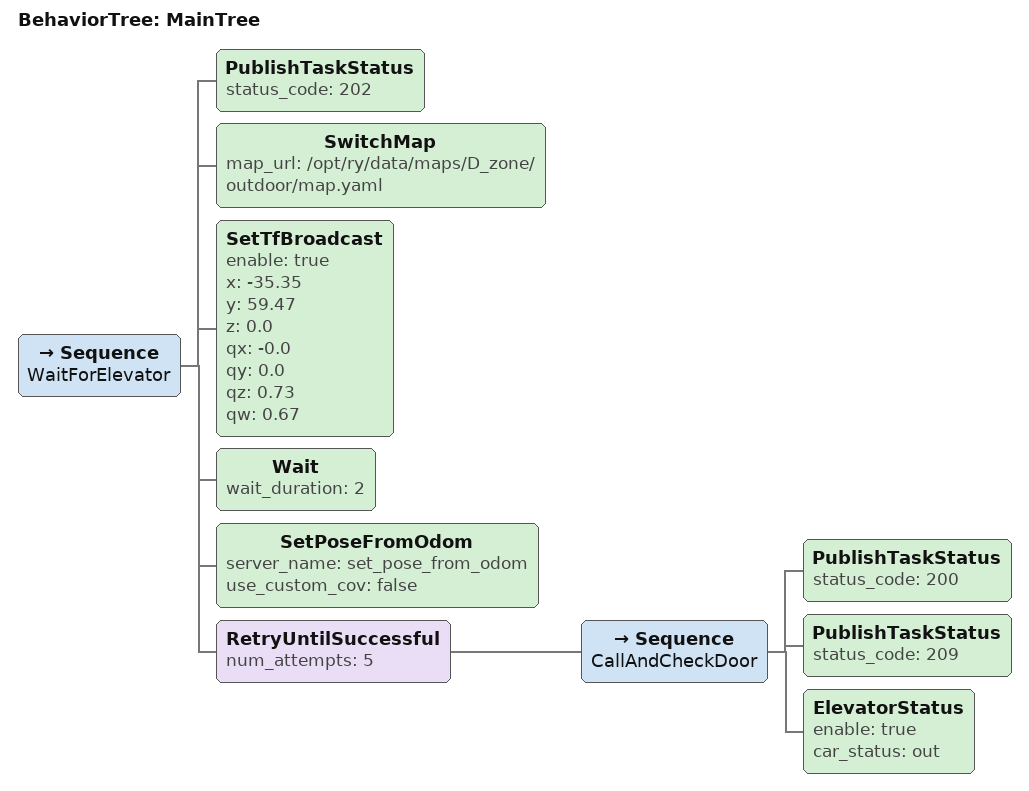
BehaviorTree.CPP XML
<root main_tree_to_execute="MainTree">
  <BehaviorTree ID="MainTree">
    <Sequence name="WaitForElevator">
      <!-- 使用默认参数 -->
      <!--VirtualElevatorJudge topic_name="/is_elevator_open"/-->
      <!--GetElevatorId
        community="中铁阅山湖云著"
        building="11"
        unit="0"
        elevator_id="{elevator_id}"
        success="{get_id_success}"/-->
      <!--ElevatorDoorKeeper command="2-"/-->
      <PublishTaskStatus status_code="202"/>
      <!--StopPlayback service_name="/web_voice_player_action_server/stop_playback"/-->
      <SwitchMap map_url="/opt/ry/data/maps/D_zone/outdoor/map.yaml"/>
      <SetTfBroadcast enable="true" x="-35.35" y="59.47" z="0.0" qx="-0.0" qy="0.0" qz="0.73" qw="0.67"/>
      <Wait wait_duration="2"/>
      <SetPoseFromOdom server_name="set_pose_from_odom" use_custom_cov="false"/>
      <RetryUntilSuccessful num_attempts="5">
        <Sequence name="CallAndCheckDoor">

          <PublishTaskStatus status_code="200"/>

          <!-- 2.1 呼叫电梯 -->
          <!--ElevatorCaller
            elevid="{elevator_id}"
            target_floor="5"/-->
          <PublishTaskStatus status_code="209"/>

          <!-- 2.2 发送开门指令 -->
          <!--ElevatorDoorKeeper command="5+"/-->

          <!-- 2.3 视觉检测电梯门是否打开 (门未开则返回FAILURE，触发重试) -->
          <ElevatorStatus
            enable="true"
            car_status="out"/>

        </Sequence>
      </RetryUntilSuccessful>

      <!--WebVoicePlayer
  	    text="我要出电梯啦，请大家注意避让！"
  	    loop_count="50"
  	    loop_interval="2.0"/-->
    </Sequence>
  </BehaviorTree>
</root>
